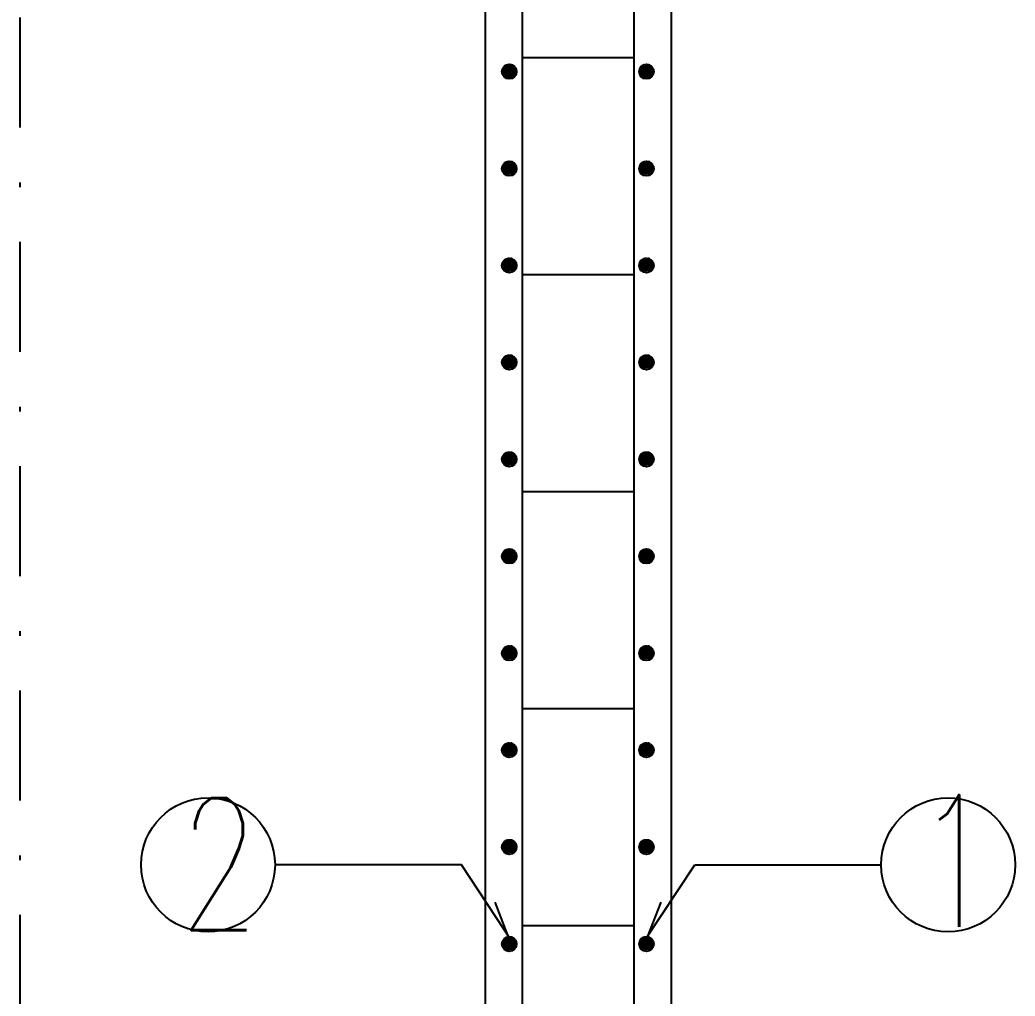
# Model space of a CAD drawing. Extents: x 5781 to 12795, y 1434 to 2653.
# Drawn here: x 8710.12 to 8732.73, y 2017.79 to 2039.99 of the extents above; entities that cross this region are included whole.
import ezdxf

# ---------------------------------------------------------------- set-up
doc = ezdxf.new("R2010")
doc.units = 0
doc.header["$LTSCALE"] = 5
doc.linetypes.add('DASHDOT', pattern=[1, 0.5, -0.25, 0, -0.25])
doc.layers.get('0').update_dxf_attribs({"linetype": 'CONTINUOUS'})
for name, color, linetype in [('中心线', 2, 'DASHDOT'), ('尺寸标注', 4, 'CONTINUOUS'), ('文字字符', 7, 'CONTINUOUS'), ('补充', 1, 'CONTINUOUS')]:
    doc.layers.add(name, color=color, linetype=linetype)
doc.styles.get("Standard").update_dxf_attribs({"font": 'simplex1.shx', "width": 0.7, "bigfont": 'hztxt.shx'})

msp = doc.modelspace()

# ---------------------------------------------------------------- hatches: boundary and pattern name
h = msp.add_hatch()
h.set_pattern_fill('EARTH', color=3, scale=0.112752, style=0)
h.set_pattern_definition([(180, (10228.704908, 2379.243206), (-0.02818791946, -0.02818791946), [0.0281879195, -0.0281879195]), (180, (10228.704908, 2379.232636), (-0.02818791946, -0.02818791946), [0.0281879195, -0.0281879195]), (180, (10228.704908, 2379.222065), (-0.02818791946, -0.02818791946), [0.0281879195, -0.0281879195]), (270, (10228.701384, 2379.218542), (0.02818791946, -0.02818791946), [0.0281879195, -0.0281879195]), (270, (10228.690814, 2379.218542), (0.02818791946, -0.02818791946), [0.0281879195, -0.0281879195]), (270, (10228.680243, 2379.218542), (0.02818791946, -0.02818791946), [0.0281879195, -0.0281879195])])
h.paths.add_polyline_path([(8721.1353, 2038.679), (8721.2589, 2038.679), (8721.2589, 2038.9745, 0.4474167), (8721.0734, 2038.8087, 0.2262272)])
h.paths.add_polyline_path([(8721.2589, 2038.679), (8721.3453, 2038.679, 0.2262272), (8721.4072, 2038.8087, 0.3817721), (8721.2589, 2038.9745)])
h = msp.add_hatch()
h.set_pattern_fill('BRICK', color=3, scale=0.451007, style=0)
h.set_pattern_definition([(180, (14732.97935, 3400.89856), (0, -0.1127516779), []), (270, (14732.97935, 3400.89856), (0.225503356, -1e-17), [0.112751678, -0.112751678]), (270, (14732.8666, 3400.89856), (0.225503356, -1e-17), [-0.112751678, 0.112751678])])
h.paths.add_polyline_path([(8721.4072, 2038.8087, 1.0000006), (8721.0734, 2038.8087, 1.0000006)])
h = msp.add_hatch()
h.set_pattern_fill('EARTH', color=3, scale=0.112752, style=0)
h.set_pattern_definition([(180, (10231.82168, 2379.243206), (-0.02818791946, -0.02818791946), [0.0281879195, -0.0281879195]), (180, (10231.82168, 2379.232636), (-0.02818791946, -0.02818791946), [0.0281879195, -0.0281879195]), (180, (10231.82168, 2379.222065), (-0.02818791946, -0.02818791946), [0.0281879195, -0.0281879195]), (270, (10231.818157, 2379.218542), (0.02818791946, -0.02818791946), [0.0281879195, -0.0281879195]), (270, (10231.807587, 2379.218542), (0.02818791946, -0.02818791946), [0.0281879195, -0.0281879195]), (270, (10231.797016, 2379.218542), (0.02818791946, -0.02818791946), [0.0281879195, -0.0281879195])])
h.paths.add_polyline_path([(8724.252, 2038.679), (8724.3757, 2038.679), (8724.3757, 2038.9745, 0.4474167), (8724.1902, 2038.8087, 0.2262272)])
h.paths.add_polyline_path([(8724.3757, 2038.679), (8724.4621, 2038.679, 0.2262272), (8724.5239, 2038.8087, 0.3817721), (8724.3757, 2038.9745)])
h = msp.add_hatch()
h.set_pattern_fill('BRICK', color=3, scale=0.451007, style=0)
h.set_pattern_definition([(180, (14736.09613, 3400.89856), (0, -0.1127516779), []), (270, (14736.09613, 3400.89856), (0.225503356, -1e-17), [0.112751678, -0.112751678]), (270, (14735.98338, 3400.89856), (0.225503356, -1e-17), [-0.112751678, 0.112751678])])
h.paths.add_polyline_path([(8724.5239, 2038.8087, 1.0000006), (8724.1902, 2038.8087, 1.0000006)])
h = msp.add_hatch()
h.set_pattern_fill('EARTH', color=3, scale=0.112752, style=0)
h.set_pattern_definition([(180, (10228.704908, 2377.039616), (-0.02818791946, -0.02818791946), [0.0281879195, -0.0281879195]), (180, (10228.704908, 2377.029045), (-0.02818791946, -0.02818791946), [0.0281879195, -0.0281879195]), (180, (10228.704908, 2377.018475), (-0.02818791946, -0.02818791946), [0.0281879195, -0.0281879195]), (270, (10228.701384, 2377.01495), (0.02818791946, -0.02818791946), [0.0281879195, -0.0281879195]), (270, (10228.690814, 2377.01495), (0.02818791946, -0.02818791946), [0.0281879195, -0.0281879195]), (270, (10228.680243, 2377.01495), (0.02818791946, -0.02818791946), [0.0281879195, -0.0281879195])])
h.paths.add_polyline_path([(8721.1353, 2036.4754), (8721.2589, 2036.4754), (8721.2589, 2036.7709, 0.4474167), (8721.0734, 2036.6051, 0.2262272)])
h.paths.add_polyline_path([(8721.2589, 2036.4754), (8721.3453, 2036.4754, 0.2262272), (8721.4072, 2036.6051, 0.3817721), (8721.2589, 2036.7709)])
h = msp.add_hatch()
h.set_pattern_fill('BRICK', color=3, scale=0.451007, style=0)
h.set_pattern_definition([(180, (14732.97935, 3398.69497), (0, -0.1127516779), []), (270, (14732.97935, 3398.69497), (0.225503356, -1e-17), [0.112751678, -0.112751678]), (270, (14732.8666, 3398.69497), (0.225503356, -1e-17), [-0.112751678, 0.112751678])])
h.paths.add_polyline_path([(8721.4072, 2036.6051, 1.0000006), (8721.0734, 2036.6051, 1.0000006)])
h = msp.add_hatch()
h.set_pattern_fill('EARTH', color=3, scale=0.112752, style=0)
h.set_pattern_definition([(180, (10231.82168, 2377.039616), (-0.02818791946, -0.02818791946), [0.0281879195, -0.0281879195]), (180, (10231.82168, 2377.029045), (-0.02818791946, -0.02818791946), [0.0281879195, -0.0281879195]), (180, (10231.82168, 2377.018475), (-0.02818791946, -0.02818791946), [0.0281879195, -0.0281879195]), (270, (10231.818157, 2377.01495), (0.02818791946, -0.02818791946), [0.0281879195, -0.0281879195]), (270, (10231.807587, 2377.01495), (0.02818791946, -0.02818791946), [0.0281879195, -0.0281879195]), (270, (10231.797016, 2377.01495), (0.02818791946, -0.02818791946), [0.0281879195, -0.0281879195])])
h.paths.add_polyline_path([(8724.252, 2036.4754), (8724.3757, 2036.4754), (8724.3757, 2036.7709, 0.4474167), (8724.1902, 2036.6051, 0.2262272)])
h.paths.add_polyline_path([(8724.3757, 2036.4754), (8724.4621, 2036.4754, 0.2262272), (8724.5239, 2036.6051, 0.3817721), (8724.3757, 2036.7709)])
h = msp.add_hatch()
h.set_pattern_fill('BRICK', color=3, scale=0.451007, style=0)
h.set_pattern_definition([(180, (14736.09613, 3398.69497), (0, -0.1127516779), []), (270, (14736.09613, 3398.69497), (0.225503356, -1e-17), [0.112751678, -0.112751678]), (270, (14735.98338, 3398.69497), (0.225503356, -1e-17), [-0.112751678, 0.112751678])])
h.paths.add_polyline_path([(8724.5239, 2036.6051, 1.0000006), (8724.1902, 2036.6051, 1.0000006)])
h = msp.add_hatch()
h.set_pattern_fill('EARTH', color=3, scale=0.112752, style=0)
h.set_pattern_definition([(180, (10228.704908, 2374.836025), (-0.02818791946, -0.02818791946), [0.0281879195, -0.0281879195]), (180, (10228.704908, 2374.825455), (-0.02818791946, -0.02818791946), [0.0281879195, -0.0281879195]), (180, (10228.704908, 2374.814884), (-0.02818791946, -0.02818791946), [0.0281879195, -0.0281879195]), (270, (10228.701384, 2374.81136), (0.02818791946, -0.02818791946), [0.0281879195, -0.0281879195]), (270, (10228.690814, 2374.81136), (0.02818791946, -0.02818791946), [0.0281879195, -0.0281879195]), (270, (10228.680243, 2374.81136), (0.02818791946, -0.02818791946), [0.0281879195, -0.0281879195])])
h.paths.add_polyline_path([(8721.1353, 2034.2718), (8721.2589, 2034.2718), (8721.2589, 2034.5673, 0.4474167), (8721.0734, 2034.4015, 0.2262272)])
h.paths.add_polyline_path([(8721.2589, 2034.2718), (8721.3453, 2034.2718, 0.2262272), (8721.4072, 2034.4015, 0.3817721), (8721.2589, 2034.5673)])
h = msp.add_hatch()
h.set_pattern_fill('BRICK', color=3, scale=0.451007, style=0)
h.set_pattern_definition([(180, (14732.97935, 3396.49138), (0, -0.1127516779), []), (270, (14732.97935, 3396.49138), (0.225503356, -1e-17), [0.112751678, -0.112751678]), (270, (14732.8666, 3396.49138), (0.225503356, -1e-17), [-0.112751678, 0.112751678])])
h.paths.add_polyline_path([(8721.4072, 2034.4015, 1.0000006), (8721.0734, 2034.4015, 1.0000006)])
h = msp.add_hatch()
h.set_pattern_fill('EARTH', color=3, scale=0.112752, style=0)
h.set_pattern_definition([(180, (10231.82168, 2374.836025), (-0.02818791946, -0.02818791946), [0.0281879195, -0.0281879195]), (180, (10231.82168, 2374.825455), (-0.02818791946, -0.02818791946), [0.0281879195, -0.0281879195]), (180, (10231.82168, 2374.814884), (-0.02818791946, -0.02818791946), [0.0281879195, -0.0281879195]), (270, (10231.818157, 2374.81136), (0.02818791946, -0.02818791946), [0.0281879195, -0.0281879195]), (270, (10231.807587, 2374.81136), (0.02818791946, -0.02818791946), [0.0281879195, -0.0281879195]), (270, (10231.797016, 2374.81136), (0.02818791946, -0.02818791946), [0.0281879195, -0.0281879195])])
h.paths.add_polyline_path([(8724.252, 2034.2718), (8724.3757, 2034.2718), (8724.3757, 2034.5673, 0.4474167), (8724.1902, 2034.4015, 0.2262272)])
h.paths.add_polyline_path([(8724.3757, 2034.2718), (8724.4621, 2034.2718, 0.2262272), (8724.5239, 2034.4015, 0.3817721), (8724.3757, 2034.5673)])
h = msp.add_hatch()
h.set_pattern_fill('BRICK', color=3, scale=0.451007, style=0)
h.set_pattern_definition([(180, (14736.09613, 3396.49138), (0, -0.1127516779), []), (270, (14736.09613, 3396.49138), (0.225503356, -1e-17), [0.112751678, -0.112751678]), (270, (14735.98338, 3396.49138), (0.225503356, -1e-17), [-0.112751678, 0.112751678])])
h.paths.add_polyline_path([(8724.5239, 2034.4015, 1.0000006), (8724.1902, 2034.4015, 1.0000006)])
h = msp.add_hatch()
h.set_pattern_fill('EARTH', color=3, scale=0.112752, style=0)
h.set_pattern_definition([(180, (10228.704908, 2372.632434), (-0.02818791946, -0.02818791946), [0.0281879195, -0.0281879195]), (180, (10228.704908, 2372.621864), (-0.02818791946, -0.02818791946), [0.0281879195, -0.0281879195]), (180, (10228.704908, 2372.611293), (-0.02818791946, -0.02818791946), [0.0281879195, -0.0281879195]), (270, (10228.701384, 2372.60777), (0.02818791946, -0.02818791946), [0.0281879195, -0.0281879195]), (270, (10228.690814, 2372.60777), (0.02818791946, -0.02818791946), [0.0281879195, -0.0281879195]), (270, (10228.680243, 2372.60777), (0.02818791946, -0.02818791946), [0.0281879195, -0.0281879195])])
h.paths.add_polyline_path([(8721.1353, 2032.0682), (8721.2589, 2032.0682), (8721.2589, 2032.3637, 0.4474167), (8721.0734, 2032.1979, 0.2262272)])
h.paths.add_polyline_path([(8721.2589, 2032.0682), (8721.3453, 2032.0682, 0.2262272), (8721.4072, 2032.1979, 0.3817721), (8721.2589, 2032.3637)])
h = msp.add_hatch()
h.set_pattern_fill('BRICK', color=3, scale=0.451007, style=0)
h.set_pattern_definition([(180, (14732.97935, 3394.28779), (0, -0.1127516779), []), (270, (14732.97935, 3394.2878), (0.225503356, -1e-17), [0.112751678, -0.112751678]), (270, (14732.8666, 3394.2878), (0.225503356, -1e-17), [-0.112751678, 0.112751678])])
h.paths.add_polyline_path([(8721.4072, 2032.1979, 1.0000006), (8721.0734, 2032.1979, 1.0000006)])
h = msp.add_hatch()
h.set_pattern_fill('EARTH', color=3, scale=0.112752, style=0)
h.set_pattern_definition([(180, (10231.82168, 2372.632434), (-0.02818791946, -0.02818791946), [0.0281879195, -0.0281879195]), (180, (10231.82168, 2372.621864), (-0.02818791946, -0.02818791946), [0.0281879195, -0.0281879195]), (180, (10231.82168, 2372.611293), (-0.02818791946, -0.02818791946), [0.0281879195, -0.0281879195]), (270, (10231.818157, 2372.60777), (0.02818791946, -0.02818791946), [0.0281879195, -0.0281879195]), (270, (10231.807587, 2372.60777), (0.02818791946, -0.02818791946), [0.0281879195, -0.0281879195]), (270, (10231.797016, 2372.60777), (0.02818791946, -0.02818791946), [0.0281879195, -0.0281879195])])
h.paths.add_polyline_path([(8724.252, 2032.0682), (8724.3757, 2032.0682), (8724.3757, 2032.3637, 0.4474167), (8724.1902, 2032.1979, 0.2262272)])
h.paths.add_polyline_path([(8724.3757, 2032.0682), (8724.4621, 2032.0682, 0.2262272), (8724.5239, 2032.1979, 0.3817721), (8724.3757, 2032.3637)])
h = msp.add_hatch()
h.set_pattern_fill('BRICK', color=3, scale=0.451007, style=0)
h.set_pattern_definition([(180, (14736.09613, 3394.28779), (0, -0.1127516779), []), (270, (14736.09613, 3394.2878), (0.225503356, -1e-17), [0.112751678, -0.112751678]), (270, (14735.98338, 3394.2878), (0.225503356, -1e-17), [-0.112751678, 0.112751678])])
h.paths.add_polyline_path([(8724.5239, 2032.1979, 1.0000006), (8724.1902, 2032.1979, 1.0000006)])
h = msp.add_hatch()
h.set_pattern_fill('EARTH', color=3, scale=0.112752, style=0)
h.set_pattern_definition([(180, (10228.704908, 2370.428844), (-0.02818791946, -0.02818791946), [0.0281879195, -0.0281879195]), (180, (10228.704908, 2370.418273), (-0.02818791946, -0.02818791946), [0.0281879195, -0.0281879195]), (180, (10228.704908, 2370.407703), (-0.02818791946, -0.02818791946), [0.0281879195, -0.0281879195]), (270, (10228.701384, 2370.40418), (0.02818791946, -0.02818791946), [0.0281879195, -0.0281879195]), (270, (10228.690814, 2370.40418), (0.02818791946, -0.02818791946), [0.0281879195, -0.0281879195]), (270, (10228.680243, 2370.40418), (0.02818791946, -0.02818791946), [0.0281879195, -0.0281879195])])
h.paths.add_polyline_path([(8721.1353, 2029.8647), (8721.2589, 2029.8647), (8721.2589, 2030.1601, 0.4474167), (8721.0734, 2029.9943, 0.2262272)])
h.paths.add_polyline_path([(8721.2589, 2029.8647), (8721.3453, 2029.8647, 0.2262272), (8721.4072, 2029.9943, 0.3817721), (8721.2589, 2030.1601)])
h = msp.add_hatch()
h.set_pattern_fill('BRICK', color=3, scale=0.451007, style=0)
h.set_pattern_definition([(180, (14732.97935, 3392.0842), (0, -0.1127516779), []), (270, (14732.97935, 3392.0842), (0.225503356, -1e-17), [0.112751678, -0.112751678]), (270, (14732.8666, 3392.0842), (0.225503356, -1e-17), [-0.112751678, 0.112751678])])
h.paths.add_polyline_path([(8721.4072, 2029.9943, 1.0000006), (8721.0734, 2029.9943, 1.0000006)])
h = msp.add_hatch()
h.set_pattern_fill('EARTH', color=3, scale=0.112752, style=0)
h.set_pattern_definition([(180, (10231.82168, 2370.428844), (-0.02818791946, -0.02818791946), [0.0281879195, -0.0281879195]), (180, (10231.82168, 2370.418273), (-0.02818791946, -0.02818791946), [0.0281879195, -0.0281879195]), (180, (10231.82168, 2370.407703), (-0.02818791946, -0.02818791946), [0.0281879195, -0.0281879195]), (270, (10231.818157, 2370.40418), (0.02818791946, -0.02818791946), [0.0281879195, -0.0281879195]), (270, (10231.807587, 2370.40418), (0.02818791946, -0.02818791946), [0.0281879195, -0.0281879195]), (270, (10231.797016, 2370.40418), (0.02818791946, -0.02818791946), [0.0281879195, -0.0281879195])])
h.paths.add_polyline_path([(8724.252, 2029.8647), (8724.3757, 2029.8647), (8724.3757, 2030.1601, 0.4474167), (8724.1902, 2029.9943, 0.2262272)])
h.paths.add_polyline_path([(8724.3757, 2029.8647), (8724.4621, 2029.8647, 0.2262272), (8724.5239, 2029.9943, 0.3817721), (8724.3757, 2030.1601)])
h = msp.add_hatch()
h.set_pattern_fill('BRICK', color=3, scale=0.451007, style=0)
h.set_pattern_definition([(180, (14736.09613, 3392.0842), (0, -0.1127516779), []), (270, (14736.09613, 3392.0842), (0.225503356, -1e-17), [0.112751678, -0.112751678]), (270, (14735.98338, 3392.0842), (0.225503356, -1e-17), [-0.112751678, 0.112751678])])
h.paths.add_polyline_path([(8724.5239, 2029.9943, 1.0000006), (8724.1902, 2029.9943, 1.0000006)])
h = msp.add_hatch()
h.set_pattern_fill('EARTH', color=3, scale=0.112752, style=0)
h.set_pattern_definition([(180, (10228.704908, 2368.225253), (-0.02818791946, -0.02818791946), [0.0281879195, -0.0281879195]), (180, (10228.704908, 2368.214683), (-0.02818791946, -0.02818791946), [0.0281879195, -0.0281879195]), (180, (10228.704908, 2368.204112), (-0.02818791946, -0.02818791946), [0.0281879195, -0.0281879195]), (270, (10228.701384, 2368.20059), (0.02818791946, -0.02818791946), [0.0281879195, -0.0281879195]), (270, (10228.690814, 2368.20059), (0.02818791946, -0.02818791946), [0.0281879195, -0.0281879195]), (270, (10228.680243, 2368.20059), (0.02818791946, -0.02818791946), [0.0281879195, -0.0281879195])])
h.paths.add_polyline_path([(8721.1353, 2027.6611), (8721.2589, 2027.6611), (8721.2589, 2027.9566, 0.4474167), (8721.0734, 2027.7907, 0.2262272)])
h.paths.add_polyline_path([(8721.2589, 2027.6611), (8721.3453, 2027.6611, 0.2262272), (8721.4072, 2027.7907, 0.3817721), (8721.2589, 2027.9566)])
h = msp.add_hatch()
h.set_pattern_fill('BRICK', color=3, scale=0.451007, style=0)
h.set_pattern_definition([(180, (14732.97935, 3389.88061), (0, -0.1127516779), []), (270, (14732.97935, 3389.8806), (0.225503356, -1e-17), [0.112751678, -0.112751678]), (270, (14732.8666, 3389.8806), (0.225503356, -1e-17), [-0.112751678, 0.112751678])])
h.paths.add_polyline_path([(8721.4072, 2027.7907, 1.0000006), (8721.0734, 2027.7907, 1.0000006)])
h = msp.add_hatch()
h.set_pattern_fill('EARTH', color=3, scale=0.112752, style=0)
h.set_pattern_definition([(180, (10231.82168, 2368.225253), (-0.02818791946, -0.02818791946), [0.0281879195, -0.0281879195]), (180, (10231.82168, 2368.214683), (-0.02818791946, -0.02818791946), [0.0281879195, -0.0281879195]), (180, (10231.82168, 2368.204112), (-0.02818791946, -0.02818791946), [0.0281879195, -0.0281879195]), (270, (10231.818157, 2368.20059), (0.02818791946, -0.02818791946), [0.0281879195, -0.0281879195]), (270, (10231.807587, 2368.20059), (0.02818791946, -0.02818791946), [0.0281879195, -0.0281879195]), (270, (10231.797016, 2368.20059), (0.02818791946, -0.02818791946), [0.0281879195, -0.0281879195])])
h.paths.add_polyline_path([(8724.252, 2027.6611), (8724.3757, 2027.6611), (8724.3757, 2027.9566, 0.4474167), (8724.1902, 2027.7907, 0.2262272)])
h.paths.add_polyline_path([(8724.3757, 2027.6611), (8724.4621, 2027.6611, 0.2262272), (8724.5239, 2027.7907, 0.3817721), (8724.3757, 2027.9566)])
h = msp.add_hatch()
h.set_pattern_fill('BRICK', color=3, scale=0.451007, style=0)
h.set_pattern_definition([(180, (14736.09613, 3389.88061), (0, -0.1127516779), []), (270, (14736.09613, 3389.8806), (0.225503356, -1e-17), [0.112751678, -0.112751678]), (270, (14735.98338, 3389.8806), (0.225503356, -1e-17), [-0.112751678, 0.112751678])])
h.paths.add_polyline_path([(8724.5239, 2027.7907, 1.0000006), (8724.1902, 2027.7907, 1.0000006)])
h = msp.add_hatch()
h.set_pattern_fill('EARTH', color=3, scale=0.112752, style=0)
h.set_pattern_definition([(180, (10228.704908, 2366.021663), (-0.02818791946, -0.02818791946), [0.0281879195, -0.0281879195]), (180, (10228.704908, 2366.011092), (-0.02818791946, -0.02818791946), [0.0281879195, -0.0281879195]), (180, (10228.704908, 2366.000522), (-0.02818791946, -0.02818791946), [0.0281879195, -0.0281879195]), (270, (10228.701384, 2365.996998), (0.02818791946, -0.02818791946), [0.0281879195, -0.0281879195]), (270, (10228.690814, 2365.996998), (0.02818791946, -0.02818791946), [0.0281879195, -0.0281879195]), (270, (10228.680243, 2365.996998), (0.02818791946, -0.02818791946), [0.0281879195, -0.0281879195])])
h.paths.add_polyline_path([(8721.1353, 2025.4575), (8721.2589, 2025.4575), (8721.2589, 2025.753, 0.4474167), (8721.0734, 2025.5871, 0.2262272)])
h.paths.add_polyline_path([(8721.2589, 2025.4575), (8721.3453, 2025.4575, 0.2262272), (8721.4072, 2025.5871, 0.3817721), (8721.2589, 2025.753)])
h = msp.add_hatch()
h.set_pattern_fill('BRICK', color=3, scale=0.451007, style=0)
h.set_pattern_definition([(180, (14732.97935, 3387.67702), (0, -0.1127516779), []), (270, (14732.97935, 3387.67702), (0.225503356, -1e-17), [0.112751678, -0.112751678]), (270, (14732.8666, 3387.67702), (0.225503356, -1e-17), [-0.112751678, 0.112751678])])
h.paths.add_polyline_path([(8721.4072, 2025.5871, 1.0000006), (8721.0734, 2025.5871, 1.0000006)])
h = msp.add_hatch()
h.set_pattern_fill('EARTH', color=3, scale=0.112752, style=0)
h.set_pattern_definition([(180, (10231.82168, 2366.021663), (-0.02818791946, -0.02818791946), [0.0281879195, -0.0281879195]), (180, (10231.82168, 2366.011092), (-0.02818791946, -0.02818791946), [0.0281879195, -0.0281879195]), (180, (10231.82168, 2366.000522), (-0.02818791946, -0.02818791946), [0.0281879195, -0.0281879195]), (270, (10231.818157, 2365.996998), (0.02818791946, -0.02818791946), [0.0281879195, -0.0281879195]), (270, (10231.807587, 2365.996998), (0.02818791946, -0.02818791946), [0.0281879195, -0.0281879195]), (270, (10231.797016, 2365.996998), (0.02818791946, -0.02818791946), [0.0281879195, -0.0281879195])])
h.paths.add_polyline_path([(8724.252, 2025.4575), (8724.3757, 2025.4575), (8724.3757, 2025.753, 0.4474167), (8724.1902, 2025.5871, 0.2262272)])
h.paths.add_polyline_path([(8724.3757, 2025.4575), (8724.4621, 2025.4575, 0.2262272), (8724.5239, 2025.5871, 0.3817721), (8724.3757, 2025.753)])
h = msp.add_hatch()
h.set_pattern_fill('BRICK', color=3, scale=0.451007, style=0)
h.set_pattern_definition([(180, (14736.09613, 3387.67702), (0, -0.1127516779), []), (270, (14736.09613, 3387.67702), (0.225503356, -1e-17), [0.112751678, -0.112751678]), (270, (14735.98338, 3387.67702), (0.225503356, -1e-17), [-0.112751678, 0.112751678])])
h.paths.add_polyline_path([(8724.5239, 2025.5871, 1.0000006), (8724.1902, 2025.5871, 1.0000006)])
h = msp.add_hatch()
h.set_pattern_fill('EARTH', color=3, scale=0.112752, style=0)
h.set_pattern_definition([(180, (10228.704908, 2363.818072), (-0.02818791946, -0.02818791946), [0.0281879195, -0.0281879195]), (180, (10228.704908, 2363.807502), (-0.02818791946, -0.02818791946), [0.0281879195, -0.0281879195]), (180, (10228.704908, 2363.79693), (-0.02818791946, -0.02818791946), [0.0281879195, -0.0281879195]), (270, (10228.701384, 2363.793408), (0.02818791946, -0.02818791946), [0.0281879195, -0.0281879195]), (270, (10228.690814, 2363.793408), (0.02818791946, -0.02818791946), [0.0281879195, -0.0281879195]), (270, (10228.680243, 2363.793408), (0.02818791946, -0.02818791946), [0.0281879195, -0.0281879195])])
h.paths.add_polyline_path([(8721.1353, 2023.2539), (8721.2589, 2023.2539), (8721.2589, 2023.5494, 0.4474167), (8721.0734, 2023.3835, 0.2262272)])
h.paths.add_polyline_path([(8721.2589, 2023.2539), (8721.3453, 2023.2539, 0.2262272), (8721.4072, 2023.3835, 0.3817721), (8721.2589, 2023.5494)])
h = msp.add_hatch()
h.set_pattern_fill('BRICK', color=3, scale=0.451007, style=0)
h.set_pattern_definition([(180, (14732.97935, 3385.47343), (0, -0.1127516779), []), (270, (14732.97935, 3385.47343), (0.225503356, -1e-17), [0.112751678, -0.112751678]), (270, (14732.8666, 3385.47343), (0.225503356, -1e-17), [-0.112751678, 0.112751678])])
h.paths.add_polyline_path([(8721.4072, 2023.3835, 1.0000006), (8721.0734, 2023.3835, 1.0000006)])
h = msp.add_hatch()
h.set_pattern_fill('EARTH', color=3, scale=0.112752, style=0)
h.set_pattern_definition([(180, (10231.82168, 2363.818072), (-0.02818791946, -0.02818791946), [0.0281879195, -0.0281879195]), (180, (10231.82168, 2363.807502), (-0.02818791946, -0.02818791946), [0.0281879195, -0.0281879195]), (180, (10231.82168, 2363.79693), (-0.02818791946, -0.02818791946), [0.0281879195, -0.0281879195]), (270, (10231.818157, 2363.793408), (0.02818791946, -0.02818791946), [0.0281879195, -0.0281879195]), (270, (10231.807587, 2363.793408), (0.02818791946, -0.02818791946), [0.0281879195, -0.0281879195]), (270, (10231.797016, 2363.793408), (0.02818791946, -0.02818791946), [0.0281879195, -0.0281879195])])
h.paths.add_polyline_path([(8724.252, 2023.2539), (8724.3757, 2023.2539), (8724.3757, 2023.5494, 0.4474167), (8724.1902, 2023.3835, 0.2262272)])
h.paths.add_polyline_path([(8724.3757, 2023.2539), (8724.4621, 2023.2539, 0.2262272), (8724.5239, 2023.3835, 0.3817721), (8724.3757, 2023.5494)])
h = msp.add_hatch()
h.set_pattern_fill('BRICK', color=3, scale=0.451007, style=0)
h.set_pattern_definition([(180, (14736.09613, 3385.47343), (0, -0.1127516779), []), (270, (14736.09613, 3385.47343), (0.225503356, -1e-17), [0.112751678, -0.112751678]), (270, (14735.98338, 3385.47343), (0.225503356, -1e-17), [-0.112751678, 0.112751678])])
h.paths.add_polyline_path([(8724.5239, 2023.3835, 1.0000006), (8724.1902, 2023.3835, 1.0000006)])
h = msp.add_hatch()
h.set_pattern_fill('EARTH', color=3, scale=0.112752, style=0)
h.set_pattern_definition([(180, (10228.704908, 2361.61448), (-0.02818791946, -0.02818791946), [0.0281879195, -0.0281879195]), (180, (10228.704908, 2361.60391), (-0.02818791946, -0.02818791946), [0.0281879195, -0.0281879195]), (180, (10228.704908, 2361.59334), (-0.02818791946, -0.02818791946), [0.0281879195, -0.0281879195]), (270, (10228.701384, 2361.589817), (0.02818791946, -0.02818791946), [0.0281879195, -0.0281879195]), (270, (10228.690814, 2361.589817), (0.02818791946, -0.02818791946), [0.0281879195, -0.0281879195]), (270, (10228.680243, 2361.589817), (0.02818791946, -0.02818791946), [0.0281879195, -0.0281879195])])
h.paths.add_polyline_path([(8721.1353, 2021.0503), (8721.2589, 2021.0503), (8721.2589, 2021.3458, 0.4474167), (8721.0734, 2021.18, 0.2262272)])
h.paths.add_polyline_path([(8721.2589, 2021.0503), (8721.3453, 2021.0503, 0.2262272), (8721.4072, 2021.18, 0.3817721), (8721.2589, 2021.3458)])
h = msp.add_hatch()
h.set_pattern_fill('BRICK', color=3, scale=0.451007, style=0)
h.set_pattern_definition([(180, (14732.97935, 3383.26984), (0, -0.1127516779), []), (270, (14732.97935, 3383.26984), (0.225503356, -1e-17), [0.112751678, -0.112751678]), (270, (14732.8666, 3383.26984), (0.225503356, -1e-17), [-0.112751678, 0.112751678])])
h.paths.add_polyline_path([(8721.4072, 2021.18, 1.0000006), (8721.0734, 2021.18, 1.0000006)])
h = msp.add_hatch()
h.set_pattern_fill('EARTH', color=3, scale=0.112752, style=0)
h.set_pattern_definition([(180, (10231.82168, 2361.61448), (-0.02818791946, -0.02818791946), [0.0281879195, -0.0281879195]), (180, (10231.82168, 2361.60391), (-0.02818791946, -0.02818791946), [0.0281879195, -0.0281879195]), (180, (10231.82168, 2361.59334), (-0.02818791946, -0.02818791946), [0.0281879195, -0.0281879195]), (270, (10231.818157, 2361.589817), (0.02818791946, -0.02818791946), [0.0281879195, -0.0281879195]), (270, (10231.807587, 2361.589817), (0.02818791946, -0.02818791946), [0.0281879195, -0.0281879195]), (270, (10231.797016, 2361.589817), (0.02818791946, -0.02818791946), [0.0281879195, -0.0281879195])])
h.paths.add_polyline_path([(8724.252, 2021.0503), (8724.3757, 2021.0503), (8724.3757, 2021.3458, 0.4474167), (8724.1902, 2021.18, 0.2262272)])
h.paths.add_polyline_path([(8724.3757, 2021.0503), (8724.4621, 2021.0503, 0.2262272), (8724.5239, 2021.18, 0.3817721), (8724.3757, 2021.3458)])
h = msp.add_hatch()
h.set_pattern_fill('BRICK', color=3, scale=0.451007, style=0)
h.set_pattern_definition([(180, (14736.09613, 3383.26984), (0, -0.1127516779), []), (270, (14736.09613, 3383.26984), (0.225503356, -1e-17), [0.112751678, -0.112751678]), (270, (14735.98338, 3383.26984), (0.225503356, -1e-17), [-0.112751678, 0.112751678])])
h.paths.add_polyline_path([(8724.5239, 2021.18, 1.0000006), (8724.1902, 2021.18, 1.0000006)])
h = msp.add_hatch()
h.set_pattern_fill('EARTH', color=3, scale=0.112752, style=0)
h.set_pattern_definition([(180, (10228.704908, 2359.41089), (-0.02818791946, -0.02818791946), [0.0281879195, -0.0281879195]), (180, (10228.704908, 2359.40032), (-0.02818791946, -0.02818791946), [0.0281879195, -0.0281879195]), (180, (10228.704908, 2359.38975), (-0.02818791946, -0.02818791946), [0.0281879195, -0.0281879195]), (270, (10228.701384, 2359.386226), (0.02818791946, -0.02818791946), [0.0281879195, -0.0281879195]), (270, (10228.690814, 2359.386226), (0.02818791946, -0.02818791946), [0.0281879195, -0.0281879195]), (270, (10228.680243, 2359.386226), (0.02818791946, -0.02818791946), [0.0281879195, -0.0281879195])])
h.paths.add_polyline_path([(8721.1353, 2018.8467), (8721.2589, 2018.8467), (8721.2589, 2019.1422, 0.4474167), (8721.0734, 2018.9764, 0.2262272)])
h.paths.add_polyline_path([(8721.2589, 2018.8467), (8721.3453, 2018.8467, 0.2262272), (8721.4072, 2018.9764, 0.3817721), (8721.2589, 2019.1422)])
h = msp.add_hatch()
h.set_pattern_fill('BRICK', color=3, scale=0.451007, style=0)
h.set_pattern_definition([(180, (14732.97935, 3381.06625), (0, -0.1127516779), []), (270, (14732.97935, 3381.06625), (0.225503356, -1e-17), [0.112751678, -0.112751678]), (270, (14732.8666, 3381.06625), (0.225503356, -1e-17), [-0.112751678, 0.112751678])])
h.paths.add_polyline_path([(8721.4072, 2018.9764, 1.0000006), (8721.0734, 2018.9764, 1.0000006)])
h = msp.add_hatch()
h.set_pattern_fill('EARTH', color=3, scale=0.112752, style=0)
h.set_pattern_definition([(180, (10231.82168, 2359.41089), (-0.02818791946, -0.02818791946), [0.0281879195, -0.0281879195]), (180, (10231.82168, 2359.40032), (-0.02818791946, -0.02818791946), [0.0281879195, -0.0281879195]), (180, (10231.82168, 2359.38975), (-0.02818791946, -0.02818791946), [0.0281879195, -0.0281879195]), (270, (10231.818157, 2359.386226), (0.02818791946, -0.02818791946), [0.0281879195, -0.0281879195]), (270, (10231.807587, 2359.386226), (0.02818791946, -0.02818791946), [0.0281879195, -0.0281879195]), (270, (10231.797016, 2359.386226), (0.02818791946, -0.02818791946), [0.0281879195, -0.0281879195])])
h.paths.add_polyline_path([(8724.252, 2018.8467), (8724.3757, 2018.8467), (8724.3757, 2019.1422, 0.4474167), (8724.1902, 2018.9764, 0.2262272)])
h.paths.add_polyline_path([(8724.3757, 2018.8467), (8724.4621, 2018.8467, 0.2262272), (8724.5239, 2018.9764, 0.3817721), (8724.3757, 2019.1422)])
h = msp.add_hatch()
h.set_pattern_fill('BRICK', color=3, scale=0.451007, style=0)
h.set_pattern_definition([(180, (14736.09613, 3381.06625), (0, -0.1127516779), []), (270, (14736.09613, 3381.06625), (0.225503356, -1e-17), [0.112751678, -0.112751678]), (270, (14735.98338, 3381.06625), (0.225503356, -1e-17), [-0.112751678, 0.112751678])])
h.paths.add_polyline_path([(8724.5239, 2018.9764, 1.0000006), (8724.1902, 2018.9764, 1.0000006)])

# ---------------------------------------------------------------- linework, layer by layer
at = {"color": 3}
for p, q in [((8720.1523, 2020.7769), (8715.9156, 2020.7769)), ((8721.3217, 2019.0062), (8720.1523, 2020.7769)), ((8724.2838, 2019.0062), (8725.4532, 2020.7769)), ((8725.4532, 2020.7769), (8729.6899, 2020.7769)), ((8721.2909, 2018.959), (8720.9153, 2019.9271)), ((8724.3145, 2018.959), (8724.6902, 2019.9271))]:
    msp.add_line(p, q, dxfattribs=at)
for centre, radius in [((8721.2403, 2038.8087), 0.1669), ((8724.3571, 2038.8087), 0.1669), ((8721.2403, 2036.6051), 0.1669), ((8724.3571, 2036.6051), 0.1669), ((8721.2403, 2034.4015), 0.1669), ((8724.3571, 2034.4015), 0.1669), ((8721.2403, 2032.1979), 0.1669), ((8724.3571, 2032.1979), 0.1669), ((8721.2403, 2029.9943), 0.1669), ((8724.3571, 2029.9943), 0.1669), ((8721.2403, 2027.7907), 0.1669), ((8724.3571, 2027.7907), 0.1669), ((8721.2403, 2025.5871), 0.1669), ((8724.3571, 2025.5871), 0.1669), ((8721.2403, 2023.3835), 0.1669), ((8724.3571, 2023.3835), 0.1669), ((8714.3934, 2020.7769), 1.5221), ((8731.2121, 2020.7769), 1.5221), ((8721.2403, 2021.18), 0.1669), ((8724.3571, 2021.18), 0.1669), ((8721.2403, 2018.9764), 0.1669), ((8724.3571, 2018.9764), 0.1669)]:
    msp.add_circle(centre, radius, dxfattribs=at)
at = {"layer": '中心线'}
msp.add_line((8710.1182, 2075.7364), (8710.1182, 1991.9104), dxfattribs=at)
at = {"layer": '尺寸标注', "color": 0}
for p, q in [((8720.6886, 2071.4427), (8720.6886, 1999.6621)), ((8724.9168, 2071.4427), (8724.9168, 1995.4339))]:
    msp.add_line(p, q, dxfattribs=at)
at = {"layer": '补充', "color": 1}
for p, q in [((8721.5343, 2070.738), (8721.5343, 1996.2796)), ((8724.0712, 2070.738), (8724.0712, 1996.2796)), ((8724.0712, 2039.1252), (8721.5343, 2039.1252)), ((8724.0712, 2034.1923), (8721.5343, 2034.1923)), ((8724.0712, 2029.2594), (8721.5343, 2029.2594)), ((8724.0712, 2024.3266), (8721.5343, 2024.3266)), ((8724.0712, 2019.3937), (8721.5343, 2019.3937))]:
    msp.add_line(p, q, dxfattribs=at)

# ---------------------------------------------------------------- texts
at = {"layer": '文字字符', "color": 7, "width": 0.7}
for s, p in [('1', (8730.4724, 2019.3679)), ('2', (8713.741, 2019.2918))]:
    msp.add_text(s, height=3, dxfattribs=at).set_placement(p)

doc.saveas('drawing.dxf')
